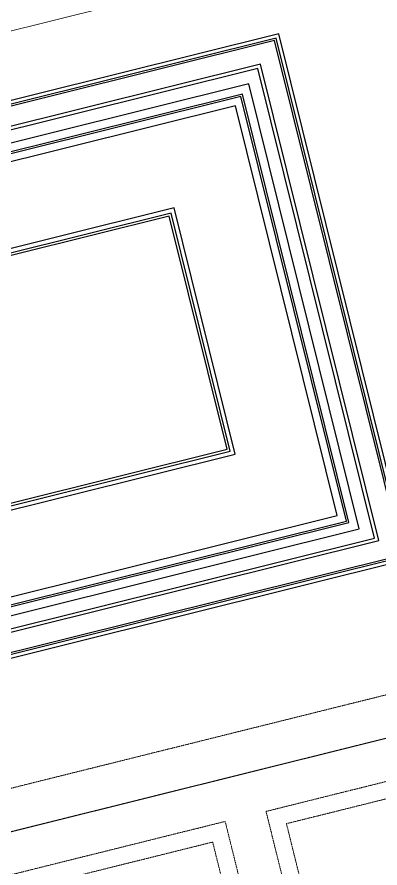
# Model space of a CAD drawing. Header units: inches. Extents: x 122939 to 389145, y 29603 to 574065.
# Drawn here: x 332394 to 332825, y 494285 to 495295 of the extents above; entities that cross this region are included whole.
import ezdxf

# ---------------------------------------------------------------- set-up
doc = ezdxf.new("R2010")
doc.units = ezdxf.units.IN
doc.header["$MEASUREMENT"] = 0
doc.linetypes.add('HIDDEN', pattern=[0.375, 0.25, -0.125])
doc.layers.add('A-WALL', color=7, linetype='Continuous')
doc.layers.add('gypsum', color=31, linetype='Continuous')
doc.layers.add('GRC', color=41, linetype='Continuous', lineweight=0)

# ---------------------------------------------------------------- blocks, each defined once
blk = doc.blocks.new('win1')
at = {"color": 252, "linetype": 'HIDDEN', "ltscale": 0.5}
for p, q in [((99.8, 2748.8), (99.8, 2348.6, 0)), ((99.8, 2348.6, 0), (1050.2, 2348.6, 0))]:
    blk.add_line(p, q, dxfattribs=at)
at = {"color": 252, "linetype": 'HIDDEN', "ltscale": 0.5, "elevation": 0}
for points in [[(0, 2848.8), (1150, 2848.8), (1150, -101.2), (0, -101.2)], [(119.8, 2728.8), (1030.2, 2728.8), (1030.2, 2368.6), (119.8, 2368.6)], [(99.6, 2298.6), (1050.4, 2298.6), (1050.4, 398.6), (99.6, 398.6)], [(119.8, 2278.3), (1030.2, 2278.3), (1030.2, 418.8), (119.8, 418.8)]]:
    blk.add_lwpolyline(points, close=True, dxfattribs=at)
blk.add_lwpolyline([(50, 2798.8), (1100, 2798.8), (1100, -101.2), (50, -101.2), (50, 2798.8), (1100, 2798.8), (1100, -101.2)], dxfattribs=at)

msp = doc.modelspace()

# ---------------------------------------------------------------- linework, layer by layer
at = {"layer": 'A-WALL', "elevation": 0}
msp.add_lwpolyline([(333046.838, 494491.977), (333300.348, 493473.04), (330554.082, 492789.774), (330300.572, 493808.711)], close=True, dxfattribs=at)
at = {"layer": 'gypsum', "lineweight": 0, "ltscale": 5}
msp.add_line((332503.983, 495307.033, -0.002), (330193.432, 494731.329, -0.006), dxfattribs=at)
at = {"layer": 'gypsum', "elevation": 0.001}
for points in [[(331066.543, 494866.962), (331221.548, 494243.945), (332859.944, 494651.575), (332704.939, 495274.592)], [(331071.799, 494863.8), (331224.71, 494249.201), (332854.688, 494654.737), (332701.777, 495269.336)], [(331074.615, 494862.106), (331226.404, 494252.017), (332851.872, 494656.431), (332700.083, 495266.52)], [(331102.629, 494845.255), (331243.256, 494280.031), (332823.858, 494673.282), (332683.232, 495238.506)], [(331107.606, 494842.261), (331246.249, 494285.008), (332818.882, 494676.276), (332680.238, 495233.529)], [(331125.803, 494831.314), (331257.196, 494303.206), (332800.684, 494687.223), (332669.291, 495215.331)], [(331138.224, 494823.843), (331264.668, 494315.626), (332788.263, 494694.694), (332661.82, 495202.911)], [(331141.106, 494822.109), (331266.401, 494318.508), (332785.382, 494696.428), (332660.086, 495200.029)], [(331151.932, 494815.597), (331272.914, 494329.334), (332774.555, 494702.94), (332653.574, 495189.203)], [(331273.118, 494742.699), (331345.811, 494450.52), (332653.369, 494775.838), (332580.676, 495068.017)], [(331279.169, 494739.059), (331349.451, 494456.571), (332647.319, 494779.478), (332577.036, 495061.966)], [(331282.804, 494736.872), (331351.638, 494460.206), (332643.683, 494781.665), (332574.849, 495058.331)]]:
    msp.add_lwpolyline(points, close=True, dxfattribs=at)

# ---------------------------------------------------------------- block references
at = {"layer": 'GRC', "rotation": 283.9714232829857}
msp.add_blockref('win1', (330386.673, 493881.657, 0), dxfattribs=at)

doc.saveas('drawing.dxf')
